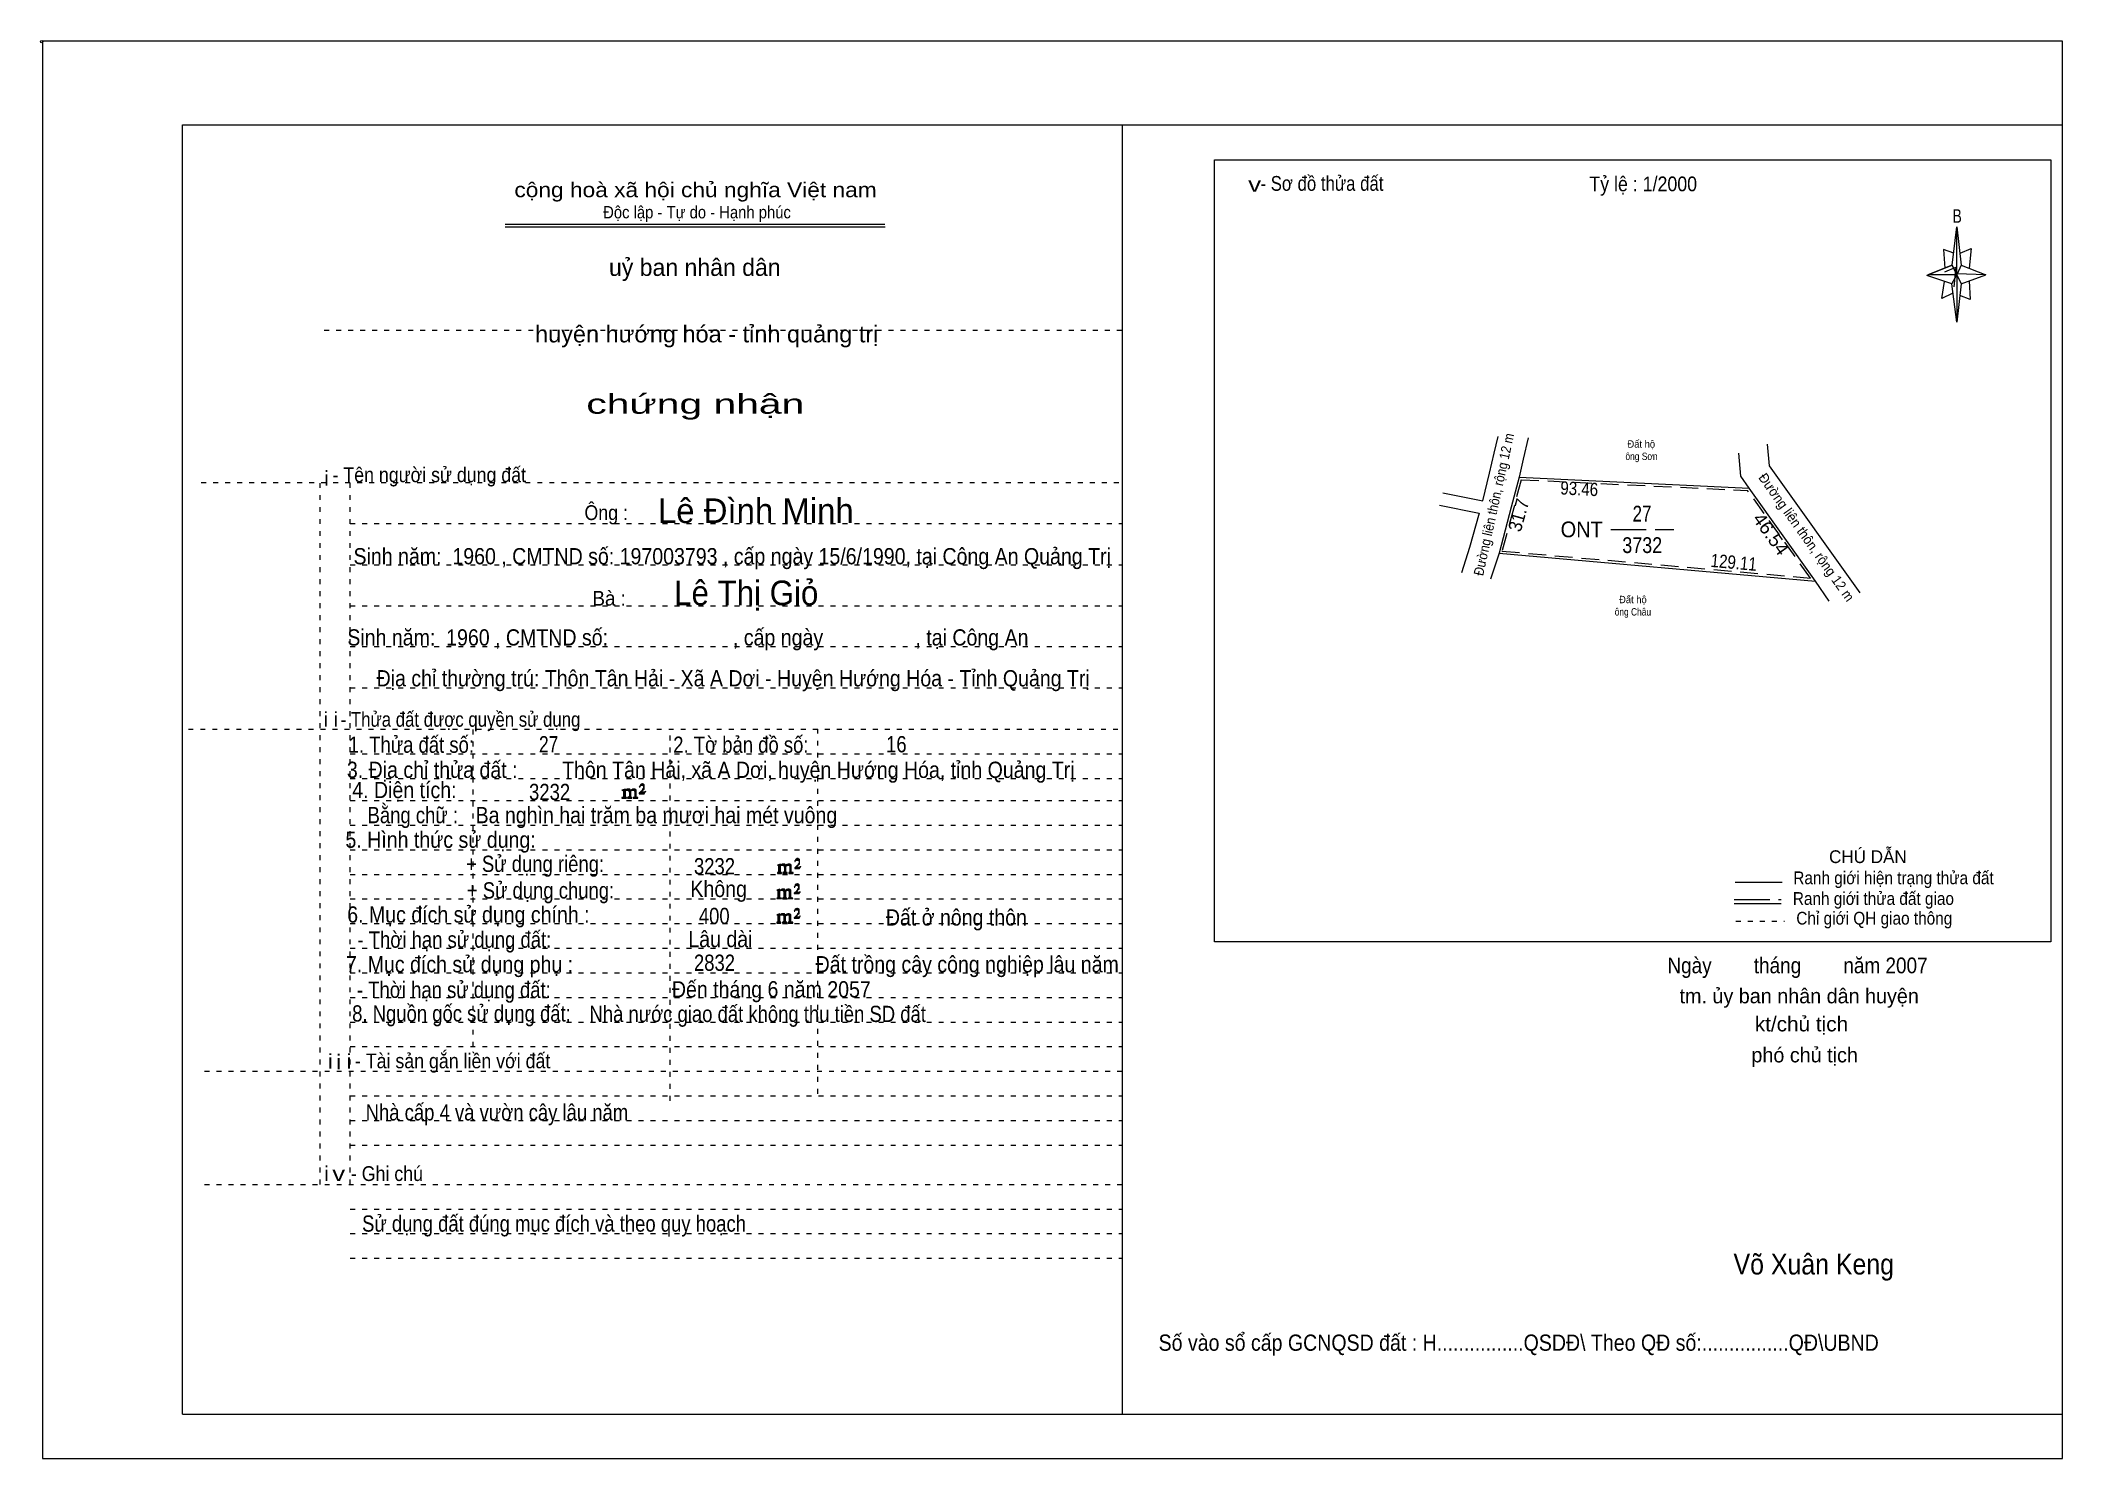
# Model space of a CAD drawing. Header units: centimetres. Extents: x -1.6 to 39.5, y -3.3 to 25.5.
import ezdxf
from ezdxf.enums import TextEntityAlignment as Align

# ---------------------------------------------------------------- set-up
doc = ezdxf.new("R2010")
doc.units = ezdxf.units.CM
doc.header["$LTSCALE"] = 0.12
for name, pattern in [('DOTTED', [1.5, 0.3, -1.2]), ('LONG_DASHED', [7.5, 6, -1.5]), ('MEDIUM_DASHED', [4.5, 3, -1.5])]:
    doc.linetypes.add(name, pattern=pattern)
for name, color, linetype, lineweight in [('1', 7, 'DOTTED', 13), ('10', 7, 'Continuous', 13), ('33', 7, 'LONG_DASHED', 13), ('4', 7, 'Continuous', 13), ('5', 7, 'Continuous', 13), ('50', 7, 'Continuous', 13)]:
    doc.layers.add(name, color=color, linetype=linetype, lineweight=lineweight)
doc.layers.add('30', color=7, linetype='Continuous')

msp = doc.modelspace()

# ---------------------------------------------------------------- hatches: boundary and pattern name
at = {"layer": '50'}
for points in [[(10.27, 10.13), (10.27, 10.12), (10.27, 10.11), (10.25, 10.11), (10.24, 10.11), (10.24, 10.1), (10.33, 10.1), (10.33, 10.11), (10.32, 10.11), (10.31, 10.11), (10.31, 10.12), (10.31, 10.13), (10.31, 10.24), (10.31, 10.25), (10.32, 10.26), (10.34, 10.26), (10.35, 10.26), (10.36, 10.26), (10.37, 10.25), (10.39, 10.22), (10.39, 10.13), (10.37, 10.12), (10.37, 10.11), (10.36, 10.11), (10.35, 10.11), (10.35, 10.1), (10.44, 10.1), (10.44, 10.11), (10.43, 10.11), (10.42, 10.11), (10.42, 10.12), (10.42, 10.13), (10.42, 10.24), (10.44, 10.26), (10.45, 10.26), (10.46, 10.26), (10.49, 10.26), (10.49, 10.25), (10.5, 10.24), (10.5, 10.22), (10.5, 10.13), (10.5, 10.12), (10.49, 10.11), (10.49, 10.11), (10.47, 10.11), (10.47, 10.1), (10.56, 10.1), (10.56, 10.11), (10.55, 10.11), (10.54, 10.11), (10.53, 10.12), (10.53, 10.13), (10.53, 10.2), (10.53, 10.25), (10.53, 10.26), (10.52, 10.27), (10.5, 10.28), (10.47, 10.28), (10.46, 10.28), (10.44, 10.27), (10.41, 10.25), (10.41, 10.26), (10.4, 10.28), (10.39, 10.28), (10.37, 10.28), (10.35, 10.28), (10.34, 10.28), (10.32, 10.26), (10.31, 10.26), (10.31, 10.25), (10.31, 10.25), (10.31, 10.26), (10.31, 10.28), (10.24, 10.26), (10.24, 10.26), (10.25, 10.26), (10.27, 10.25), (10.27, 10.24), (10.27, 10.23)], [(10.69, 10.19), (10.72, 10.24), (10.72, 10.24), (10.71, 10.22), (10.69, 10.22), (10.68, 10.22), (10.63, 10.22), (10.66, 10.26), (10.67, 10.27), (10.69, 10.28), (10.69, 10.3), (10.69, 10.32), (10.69, 10.34), (10.69, 10.35), (10.69, 10.37), (10.68, 10.38), (10.67, 10.38), (10.66, 10.39), (10.65, 10.39), (10.63, 10.38), (10.63, 10.38), (10.62, 10.37), (10.61, 10.35), (10.59, 10.33), (10.61, 10.33), (10.61, 10.35), (10.62, 10.35), (10.63, 10.36), (10.65, 10.36), (10.66, 10.36), (10.67, 10.35), (10.68, 10.35), (10.68, 10.32), (10.68, 10.3), (10.66, 10.28), (10.66, 10.26), (10.65, 10.25), (10.59, 10.2), (10.59, 10.19)], [(13.42, 8.61), (13.42, 8.6), (13.42, 8.59), (13.41, 8.59), (13.4, 8.59), (13.4, 8.57), (13.48, 8.57), (13.48, 8.59), (13.47, 8.59), (13.46, 8.59), (13.46, 8.6), (13.46, 8.61), (13.46, 8.72), (13.46, 8.73), (13.47, 8.74), (13.5, 8.74), (13.51, 8.74), (13.52, 8.74), (13.53, 8.73), (13.54, 8.69), (13.54, 8.61), (13.53, 8.6), (13.53, 8.59), (13.52, 8.59), (13.51, 8.59), (13.51, 8.57), (13.6, 8.57), (13.6, 8.59), (13.58, 8.59), (13.57, 8.59), (13.57, 8.6), (13.57, 8.61), (13.57, 8.72), (13.6, 8.74), (13.61, 8.74), (13.62, 8.74), (13.64, 8.74), (13.64, 8.73), (13.65, 8.72), (13.65, 8.69), (13.65, 8.61), (13.65, 8.6), (13.64, 8.59), (13.64, 8.59), (13.63, 8.59), (13.63, 8.57), (13.72, 8.57), (13.72, 8.59), (13.7, 8.59), (13.69, 8.59), (13.68, 8.6), (13.68, 8.61), (13.68, 8.68), (13.68, 8.73), (13.68, 8.74), (13.67, 8.75), (13.65, 8.76), (13.63, 8.76), (13.62, 8.76), (13.6, 8.75), (13.56, 8.73), (13.56, 8.74), (13.55, 8.76), (13.54, 8.76), (13.53, 8.76), (13.51, 8.76), (13.5, 8.76), (13.47, 8.74), (13.46, 8.74), (13.46, 8.73), (13.46, 8.73), (13.46, 8.74), (13.46, 8.76), (13.4, 8.74), (13.4, 8.74), (13.41, 8.74), (13.42, 8.73), (13.42, 8.72), (13.42, 8.71)], [(13.85, 8.67), (13.87, 8.72), (13.87, 8.72), (13.86, 8.69), (13.85, 8.69), (13.84, 8.69), (13.78, 8.69), (13.82, 8.74), (13.83, 8.75), (13.85, 8.76), (13.85, 8.78), (13.85, 8.79), (13.85, 8.82), (13.85, 8.83), (13.85, 8.85), (13.84, 8.86), (13.83, 8.86), (13.82, 8.87), (13.8, 8.87), (13.78, 8.86), (13.78, 8.86), (13.77, 8.85), (13.76, 8.83), (13.75, 8.81), (13.76, 8.81), (13.76, 8.83), (13.77, 8.83), (13.78, 8.84), (13.8, 8.84), (13.82, 8.84), (13.83, 8.83), (13.84, 8.83), (13.84, 8.79), (13.84, 8.78), (13.82, 8.76), (13.82, 8.74), (13.8, 8.73), (13.75, 8.68), (13.75, 8.67)], [(13.41, 8.09), (13.41, 8.08), (13.41, 8.07), (13.4, 8.07), (13.39, 8.07), (13.39, 8.06), (13.48, 8.06), (13.48, 8.07), (13.47, 8.07), (13.45, 8.07), (13.45, 8.08), (13.45, 8.09), (13.45, 8.2), (13.45, 8.21), (13.47, 8.23), (13.49, 8.23), (13.5, 8.23), (13.51, 8.23), (13.52, 8.21), (13.53, 8.18), (13.53, 8.09), (13.52, 8.08), (13.52, 8.07), (13.51, 8.07), (13.5, 8.07), (13.5, 8.06), (13.59, 8.06), (13.59, 8.07), (13.58, 8.07), (13.57, 8.07), (13.57, 8.08), (13.57, 8.09), (13.57, 8.2), (13.59, 8.23), (13.6, 8.23), (13.61, 8.23), (13.63, 8.23), (13.63, 8.21), (13.64, 8.2), (13.64, 8.18), (13.64, 8.09), (13.64, 8.08), (13.63, 8.07), (13.63, 8.07), (13.62, 8.07), (13.62, 8.06), (13.71, 8.06), (13.71, 8.07), (13.7, 8.07), (13.69, 8.07), (13.67, 8.08), (13.67, 8.09), (13.67, 8.17), (13.67, 8.21), (13.67, 8.23), (13.66, 8.24), (13.64, 8.25), (13.62, 8.25), (13.61, 8.25), (13.59, 8.24), (13.55, 8.21), (13.55, 8.23), (13.54, 8.25), (13.53, 8.25), (13.52, 8.25), (13.5, 8.25), (13.49, 8.25), (13.47, 8.23), (13.45, 8.23), (13.45, 8.21), (13.45, 8.21), (13.45, 8.23), (13.45, 8.25), (13.39, 8.23), (13.39, 8.23), (13.4, 8.23), (13.41, 8.21), (13.41, 8.2), (13.41, 8.19)], [(13.84, 8.16), (13.86, 8.2), (13.86, 8.2), (13.85, 8.18), (13.84, 8.18), (13.83, 8.18), (13.77, 8.18), (13.81, 8.23), (13.82, 8.24), (13.84, 8.25), (13.84, 8.27), (13.84, 8.28), (13.84, 8.3), (13.84, 8.31), (13.84, 8.34), (13.83, 8.35), (13.82, 8.35), (13.81, 8.36), (13.8, 8.36), (13.77, 8.35), (13.77, 8.35), (13.76, 8.34), (13.75, 8.31), (13.74, 8.29), (13.75, 8.29), (13.75, 8.31), (13.76, 8.31), (13.77, 8.33), (13.8, 8.33), (13.81, 8.33), (13.82, 8.31), (13.83, 8.31), (13.83, 8.28), (13.83, 8.27), (13.81, 8.25), (13.81, 8.23), (13.8, 8.21), (13.74, 8.17), (13.74, 8.16)], [(13.84, 7.66), (13.86, 7.71), (13.86, 7.71), (13.85, 7.68), (13.84, 7.68), (13.83, 7.68), (13.77, 7.68), (13.81, 7.73), (13.82, 7.74), (13.84, 7.75), (13.84, 7.77), (13.84, 7.78), (13.84, 7.81), (13.84, 7.82), (13.84, 7.84), (13.83, 7.85), (13.82, 7.85), (13.81, 7.86), (13.79, 7.86), (13.77, 7.85), (13.77, 7.85), (13.76, 7.84), (13.75, 7.82), (13.74, 7.8), (13.75, 7.8), (13.75, 7.82), (13.76, 7.82), (13.77, 7.83), (13.79, 7.83), (13.81, 7.83), (13.82, 7.82), (13.83, 7.82), (13.83, 7.78), (13.83, 7.77), (13.81, 7.75), (13.81, 7.73), (13.79, 7.72), (13.74, 7.67), (13.74, 7.66)], [(13.41, 7.6), (13.41, 7.59), (13.41, 7.58), (13.4, 7.58), (13.39, 7.58), (13.39, 7.56), (13.47, 7.56), (13.47, 7.58), (13.46, 7.58), (13.45, 7.58), (13.45, 7.59), (13.45, 7.6), (13.45, 7.71), (13.45, 7.72), (13.46, 7.73), (13.49, 7.73), (13.5, 7.73), (13.51, 7.73), (13.52, 7.72), (13.53, 7.68), (13.53, 7.6), (13.52, 7.59), (13.52, 7.58), (13.51, 7.58), (13.5, 7.58), (13.5, 7.56), (13.59, 7.56), (13.59, 7.58), (13.57, 7.58), (13.56, 7.58), (13.56, 7.59), (13.56, 7.6), (13.56, 7.71), (13.59, 7.73), (13.6, 7.73), (13.61, 7.73), (13.63, 7.73), (13.63, 7.72), (13.64, 7.71), (13.64, 7.68), (13.64, 7.6), (13.64, 7.59), (13.63, 7.58), (13.63, 7.58), (13.62, 7.58), (13.62, 7.56), (13.71, 7.56), (13.71, 7.58), (13.69, 7.58), (13.68, 7.58), (13.67, 7.59), (13.67, 7.6), (13.67, 7.67), (13.67, 7.72), (13.67, 7.73), (13.66, 7.74), (13.64, 7.75), (13.62, 7.75), (13.61, 7.75), (13.59, 7.74), (13.55, 7.72), (13.55, 7.73), (13.54, 7.75), (13.53, 7.75), (13.52, 7.75), (13.5, 7.75), (13.49, 7.75), (13.46, 7.73), (13.45, 7.73), (13.45, 7.72), (13.45, 7.72), (13.45, 7.73), (13.45, 7.75), (13.39, 7.73), (13.39, 7.73), (13.4, 7.73), (13.41, 7.72), (13.41, 7.71), (13.41, 7.7)]]:
    msp.add_hatch(color=256, dxfattribs=at).paths.add_polyline_path(points)

# ---------------------------------------------------------------- linework, layer by layer
at = {"layer": '1', "linetype": 'Continuous'}
for p, q in [((1.31, -2.42), (1.31, 23.78)), ((1.31, 23.78), (39.51, 23.78)), ((20.41, -2.42), (20.41, 23.78)), ((39.51, -2.42), (39.51, 23.78)), ((7.87, 21.76), (15.58, 21.76)), ((7.87, 21.71), (15.59, 21.71)), ((37.26, 20.55), (36.75, 20.72)), ((1.31, -2.42), (39.51, -2.42))]:
    msp.add_line(p, q, dxfattribs=at)
at = {"layer": '1'}
for p, q in [((4.19, 19.61), (20.41, 19.61)), ((1.69, 16.51), (20.41, 16.51)), ((4.11, 2.25), (4.11, 16.51)), ((4.72, 2.25), (4.72, 16.51)), ((4.72, 15.68), (20.41, 15.68)), ((4.72, 14.84), (20.41, 14.84)), ((4.72, 14.01), (20.41, 14.01)), ((4.72, 13.18), (20.41, 13.18)), ((4.72, 12.34), (20.41, 12.34)), ((1.43, 11.5), (20.41, 11.5)), ((7.22, 5.05), (7.22, 11.5)), ((11.22, 3.95), (11.22, 11.5)), ((14.22, 4.09), (14.22, 11.5)), ((4.72, 11), (20.41, 11)), ((4.72, 10.5), (20.41, 10.5)), ((4.72, 10.05), (20.41, 10.05)), ((4.72, 9.55), (20.41, 9.55)), ((4.72, 9.05), (20.41, 9.05)), ((4.72, 8.55), (20.41, 8.55)), ((4.72, 8.05), (20.41, 8.05)), ((4.72, 7.55), (20.41, 7.55)), ((4.72, 7.05), (20.41, 7.05)), ((4.72, 6.55), (20.41, 6.55)), ((4.72, 6.05), (20.41, 6.05)), ((4.72, 5.55), (20.41, 5.55)), ((4.72, 5.05), (20.41, 5.05)), ((1.76, 4.55), (20.41, 4.55)), ((4.72, 4.05), (20.41, 4.05)), ((4.72, 3.55), (20.41, 3.55)), ((4.72, 3.05), (20.41, 3.05)), ((1.76, 2.25), (20.41, 2.25)), ((4.72, 1.75), (20.41, 1.75)), ((4.72, 1.25), (20.41, 1.25)), ((4.72, 0.75), (20.41, 0.75))]:
    msp.add_line(p, q, dxfattribs=at)
at = {"layer": '1', "linetype": 'Continuous'}
msp.add_lwpolyline([(-1.53, -3.32), (39.51, -3.32), (39.51, 25.48), (-1.53, 25.48)], close=True, dxfattribs=at)
msp.add_lwpolyline([(37.27, 20.35), (37.06, 20.25), (37.11, 20.6)], dxfattribs=at)
at = {"layer": '10'}
for p, q in [((27.96, 17.11), (28.04, 17.45)), ((28.47, 16.62), (33.14, 16.4)), ((34.49, 14.51), (33.14, 16.4)), ((28.06, 15.08), (27.89, 14.55)), ((34.77, 14.1), (34.49, 14.51))]:
    msp.add_line(p, q, dxfattribs=at)
at = {"layer": '10', "linetype": 'MEDIUM_DASHED'}
for p, q in [((28.51, 16.57), (33.11, 16.35)), ((34.39, 14.57), (33.11, 16.35)), ((28.12, 15.12), (34.39, 14.57))]:
    msp.add_line(p, q, dxfattribs=at)
at = {"layer": '10'}
for points in [[(28.65, 17.42), (28.55, 16.99), (28.47, 16.62)], [(33.51, 17.29), (33.55, 16.85), (35.39, 14.27)], [(26.92, 16.3), (27.73, 16.14), (27.87, 16.7), (27.96, 17.11)], [(33.14, 16.4), (32.97, 16.64), (32.93, 17.11)], [(28.47, 16.62), (28.31, 16.01), (28.06, 15.08), (34.49, 14.51)], [(26.85, 16.05), (27.66, 15.89), (27.46, 15.19), (27.3, 14.68)]]:
    msp.add_lwpolyline(points, dxfattribs=at)
at = {"layer": '10', "linetype": 'MEDIUM_DASHED'}
msp.add_lwpolyline([(28.51, 16.57), (28.36, 16), (28.12, 15.12)], dxfattribs=at)
at = {"layer": '33'}
msp.add_line((30.33, 15.56), (31.61, 15.56), dxfattribs=at)
at = {"layer": '4'}
for p, q in [((32.86, 8.39), (33.81, 8.39)), ((32.84, 7.96), (33.79, 7.96))]:
    msp.add_line(p, q, dxfattribs=at)
at = {"layer": '4', "linetype": 'LONG_DASHED'}
msp.add_line((32.84, 8.04), (33.79, 8.04), dxfattribs=at)
at = {"layer": '4', "linetype": 'DOTTED'}
msp.add_line((32.87, 7.6), (33.86, 7.6), dxfattribs=at)
at = {"layer": '4'}
msp.add_lwpolyline([(22.28, 23.07), (39.27, 23.07), (39.27, 7.18), (22.28, 7.18)], close=True, dxfattribs=at)
msp.add_circle((-1.55, 25.47), 0.025, dxfattribs=at)
at = {"layer": '5'}
for p, q in [((37.27, 20.93), (37.36, 21.71)), ((37.45, 20.55), (37.36, 19.77)), ((37.45, 20.93), (37.95, 20.73)), ((37.61, 20.61), (37.63, 20.23)), ((37.63, 20.23), (37.42, 20.31))]:
    msp.add_line(p, q, dxfattribs=at)
for points in [[(37.36, 21.71), (37.45, 20.93), (37.36, 20.73)], [(37.36, 20.73), (36.77, 20.73), (37.27, 20.93), (37.45, 20.55), (37.95, 20.73), (37.36, 20.75)], [(37.36, 20.73), (37.36, 19.77), (37.26, 20.55)]]:
    msp.add_lwpolyline(points, close=True, dxfattribs=at)
for points in [[(37.3, 21.17), (37.09, 21.25), (37.12, 20.87)], [(37.43, 21.17), (37.65, 21.27), (37.61, 20.87)], [(37.36, 20.73), (37.27, 20.93), (36.77, 20.73)], [(37.12, 20.79), (37.34, 20.89), (37.3, 20.49)], [(37.36, 20.73), (37.45, 20.55), (37.95, 20.73)]]:
    msp.add_lwpolyline(points, dxfattribs=at)
at = {"layer": '50'}
for points in [[(10.27, 10.13), (10.27, 10.12), (10.27, 10.11), (10.25, 10.11), (10.24, 10.11), (10.24, 10.1), (10.33, 10.1), (10.33, 10.11), (10.32, 10.11), (10.31, 10.11), (10.31, 10.12), (10.31, 10.13), (10.31, 10.24), (10.31, 10.25), (10.32, 10.26), (10.34, 10.26), (10.35, 10.26), (10.36, 10.26), (10.37, 10.25), (10.39, 10.22), (10.39, 10.13), (10.37, 10.12), (10.37, 10.11), (10.36, 10.11), (10.35, 10.11), (10.35, 10.1), (10.44, 10.1), (10.44, 10.11), (10.43, 10.11), (10.42, 10.11), (10.42, 10.12), (10.42, 10.13), (10.42, 10.24), (10.44, 10.26), (10.45, 10.26), (10.46, 10.26), (10.49, 10.26), (10.49, 10.25), (10.5, 10.24), (10.5, 10.22), (10.5, 10.13), (10.5, 10.12), (10.49, 10.11), (10.49, 10.11), (10.47, 10.11), (10.47, 10.1), (10.56, 10.1), (10.56, 10.11), (10.55, 10.11), (10.54, 10.11), (10.53, 10.12), (10.53, 10.13), (10.53, 10.2), (10.53, 10.25), (10.53, 10.26), (10.52, 10.27), (10.5, 10.28), (10.47, 10.28), (10.46, 10.28), (10.44, 10.27), (10.41, 10.25), (10.41, 10.26), (10.4, 10.28), (10.39, 10.28), (10.37, 10.28), (10.35, 10.28), (10.34, 10.28), (10.32, 10.26), (10.31, 10.26), (10.31, 10.25), (10.31, 10.25), (10.31, 10.26), (10.31, 10.28), (10.24, 10.26), (10.24, 10.26), (10.25, 10.26), (10.27, 10.25), (10.27, 10.24), (10.27, 10.23)], [(10.69, 10.19), (10.72, 10.24), (10.72, 10.24), (10.71, 10.22), (10.69, 10.22), (10.68, 10.22), (10.63, 10.22), (10.66, 10.26), (10.67, 10.27), (10.69, 10.28), (10.69, 10.3), (10.69, 10.32), (10.69, 10.34), (10.69, 10.35), (10.69, 10.37), (10.68, 10.38), (10.67, 10.38), (10.66, 10.39), (10.65, 10.39), (10.63, 10.38), (10.63, 10.38), (10.62, 10.37), (10.61, 10.35), (10.59, 10.33), (10.61, 10.33), (10.61, 10.35), (10.62, 10.35), (10.63, 10.36), (10.65, 10.36), (10.66, 10.36), (10.67, 10.35), (10.68, 10.35), (10.68, 10.32), (10.68, 10.3), (10.66, 10.28), (10.66, 10.26), (10.65, 10.25), (10.59, 10.2), (10.59, 10.19)], [(13.42, 8.61), (13.42, 8.6), (13.42, 8.59), (13.41, 8.59), (13.4, 8.59), (13.4, 8.57), (13.48, 8.57), (13.48, 8.59), (13.47, 8.59), (13.46, 8.59), (13.46, 8.6), (13.46, 8.61), (13.46, 8.72), (13.46, 8.73), (13.47, 8.74), (13.5, 8.74), (13.51, 8.74), (13.52, 8.74), (13.53, 8.73), (13.54, 8.69), (13.54, 8.61), (13.53, 8.6), (13.53, 8.59), (13.52, 8.59), (13.51, 8.59), (13.51, 8.57), (13.6, 8.57), (13.6, 8.59), (13.58, 8.59), (13.57, 8.59), (13.57, 8.6), (13.57, 8.61), (13.57, 8.72), (13.6, 8.74), (13.61, 8.74), (13.62, 8.74), (13.64, 8.74), (13.64, 8.73), (13.65, 8.72), (13.65, 8.69), (13.65, 8.61), (13.65, 8.6), (13.64, 8.59), (13.64, 8.59), (13.63, 8.59), (13.63, 8.57), (13.72, 8.57), (13.72, 8.59), (13.7, 8.59), (13.69, 8.59), (13.68, 8.6), (13.68, 8.61), (13.68, 8.68), (13.68, 8.73), (13.68, 8.74), (13.67, 8.75), (13.65, 8.76), (13.63, 8.76), (13.62, 8.76), (13.6, 8.75), (13.56, 8.73), (13.56, 8.74), (13.55, 8.76), (13.54, 8.76), (13.53, 8.76), (13.51, 8.76), (13.5, 8.76), (13.47, 8.74), (13.46, 8.74), (13.46, 8.73), (13.46, 8.73), (13.46, 8.74), (13.46, 8.76), (13.4, 8.74), (13.4, 8.74), (13.41, 8.74), (13.42, 8.73), (13.42, 8.72), (13.42, 8.71)], [(13.85, 8.67), (13.87, 8.72), (13.87, 8.72), (13.86, 8.69), (13.85, 8.69), (13.84, 8.69), (13.78, 8.69), (13.82, 8.74), (13.83, 8.75), (13.85, 8.76), (13.85, 8.78), (13.85, 8.79), (13.85, 8.82), (13.85, 8.83), (13.85, 8.85), (13.84, 8.86), (13.83, 8.86), (13.82, 8.87), (13.8, 8.87), (13.78, 8.86), (13.78, 8.86), (13.77, 8.85), (13.76, 8.83), (13.75, 8.81), (13.76, 8.81), (13.76, 8.83), (13.77, 8.83), (13.78, 8.84), (13.8, 8.84), (13.82, 8.84), (13.83, 8.83), (13.84, 8.83), (13.84, 8.79), (13.84, 8.78), (13.82, 8.76), (13.82, 8.74), (13.8, 8.73), (13.75, 8.68), (13.75, 8.67)], [(13.41, 8.09), (13.41, 8.08), (13.41, 8.07), (13.4, 8.07), (13.39, 8.07), (13.39, 8.06), (13.48, 8.06), (13.48, 8.07), (13.47, 8.07), (13.45, 8.07), (13.45, 8.08), (13.45, 8.09), (13.45, 8.2), (13.45, 8.21), (13.47, 8.23), (13.49, 8.23), (13.5, 8.23), (13.51, 8.23), (13.52, 8.21), (13.53, 8.18), (13.53, 8.09), (13.52, 8.08), (13.52, 8.07), (13.51, 8.07), (13.5, 8.07), (13.5, 8.06), (13.59, 8.06), (13.59, 8.07), (13.58, 8.07), (13.57, 8.07), (13.57, 8.08), (13.57, 8.09), (13.57, 8.2), (13.59, 8.23), (13.6, 8.23), (13.61, 8.23), (13.63, 8.23), (13.63, 8.21), (13.64, 8.2), (13.64, 8.18), (13.64, 8.09), (13.64, 8.08), (13.63, 8.07), (13.63, 8.07), (13.62, 8.07), (13.62, 8.06), (13.71, 8.06), (13.71, 8.07), (13.7, 8.07), (13.69, 8.07), (13.67, 8.08), (13.67, 8.09), (13.67, 8.17), (13.67, 8.21), (13.67, 8.23), (13.66, 8.24), (13.64, 8.25), (13.62, 8.25), (13.61, 8.25), (13.59, 8.24), (13.55, 8.21), (13.55, 8.23), (13.54, 8.25), (13.53, 8.25), (13.52, 8.25), (13.5, 8.25), (13.49, 8.25), (13.47, 8.23), (13.45, 8.23), (13.45, 8.21), (13.45, 8.21), (13.45, 8.23), (13.45, 8.25), (13.39, 8.23), (13.39, 8.23), (13.4, 8.23), (13.41, 8.21), (13.41, 8.2), (13.41, 8.19)], [(13.84, 8.16), (13.86, 8.2), (13.86, 8.2), (13.85, 8.18), (13.84, 8.18), (13.83, 8.18), (13.77, 8.18), (13.81, 8.23), (13.82, 8.24), (13.84, 8.25), (13.84, 8.27), (13.84, 8.28), (13.84, 8.3), (13.84, 8.31), (13.84, 8.34), (13.83, 8.35), (13.82, 8.35), (13.81, 8.36), (13.8, 8.36), (13.77, 8.35), (13.77, 8.35), (13.76, 8.34), (13.75, 8.31), (13.74, 8.29), (13.75, 8.29), (13.75, 8.31), (13.76, 8.31), (13.77, 8.33), (13.8, 8.33), (13.81, 8.33), (13.82, 8.31), (13.83, 8.31), (13.83, 8.28), (13.83, 8.27), (13.81, 8.25), (13.81, 8.23), (13.8, 8.21), (13.74, 8.17), (13.74, 8.16)], [(13.84, 7.66), (13.86, 7.71), (13.86, 7.71), (13.85, 7.68), (13.84, 7.68), (13.83, 7.68), (13.77, 7.68), (13.81, 7.73), (13.82, 7.74), (13.84, 7.75), (13.84, 7.77), (13.84, 7.78), (13.84, 7.81), (13.84, 7.82), (13.84, 7.84), (13.83, 7.85), (13.82, 7.85), (13.81, 7.86), (13.79, 7.86), (13.77, 7.85), (13.77, 7.85), (13.76, 7.84), (13.75, 7.82), (13.74, 7.8), (13.75, 7.8), (13.75, 7.82), (13.76, 7.82), (13.77, 7.83), (13.79, 7.83), (13.81, 7.83), (13.82, 7.82), (13.83, 7.82), (13.83, 7.78), (13.83, 7.77), (13.81, 7.75), (13.81, 7.73), (13.79, 7.72), (13.74, 7.67), (13.74, 7.66)], [(13.41, 7.6), (13.41, 7.59), (13.41, 7.58), (13.4, 7.58), (13.39, 7.58), (13.39, 7.56), (13.47, 7.56), (13.47, 7.58), (13.46, 7.58), (13.45, 7.58), (13.45, 7.59), (13.45, 7.6), (13.45, 7.71), (13.45, 7.72), (13.46, 7.73), (13.49, 7.73), (13.5, 7.73), (13.51, 7.73), (13.52, 7.72), (13.53, 7.68), (13.53, 7.6), (13.52, 7.59), (13.52, 7.58), (13.51, 7.58), (13.5, 7.58), (13.5, 7.56), (13.59, 7.56), (13.59, 7.58), (13.57, 7.58), (13.56, 7.58), (13.56, 7.59), (13.56, 7.6), (13.56, 7.71), (13.59, 7.73), (13.6, 7.73), (13.61, 7.73), (13.63, 7.73), (13.63, 7.72), (13.64, 7.71), (13.64, 7.68), (13.64, 7.6), (13.64, 7.59), (13.63, 7.58), (13.63, 7.58), (13.62, 7.58), (13.62, 7.56), (13.71, 7.56), (13.71, 7.58), (13.69, 7.58), (13.68, 7.58), (13.67, 7.59), (13.67, 7.6), (13.67, 7.67), (13.67, 7.72), (13.67, 7.73), (13.66, 7.74), (13.64, 7.75), (13.62, 7.75), (13.61, 7.75), (13.59, 7.74), (13.55, 7.72), (13.55, 7.73), (13.54, 7.75), (13.53, 7.75), (13.52, 7.75), (13.5, 7.75), (13.49, 7.75), (13.46, 7.73), (13.45, 7.73), (13.45, 7.72), (13.45, 7.72), (13.45, 7.73), (13.45, 7.75), (13.39, 7.73), (13.39, 7.73), (13.4, 7.73), (13.41, 7.72), (13.41, 7.71), (13.41, 7.7)]]:
    msp.add_lwpolyline(points, close=True, dxfattribs=at)

# ---------------------------------------------------------------- texts
at = {"layer": '1'}
for s, height, width, p in [('cộng hoà xã hội chủ nghĩa Việt nam', 0.3, 1.15, (11.735, 22.31)), ('v', 0.3, 1.3, (23.095, 22.42)), ('- Sơ đồ thửa đất ', 0.3, 0.85, (24.51, 22.44)), ('Độc lập - Tự do - Hạnh phúc', 0.25, 0.9, (11.765, 21.88)), ('chứng nhận', 0.4, 1.55, (11.73, 17.91)), ('- Tên người sử dụng đất', 0.3, 0.9, (6.325, 16.52)), ('- Thửa đất được quyền sử dụng', 0.3, 0.85, (6.96, 11.55)), ('- Tài sản gắn liền với đất ', 0.3, 0.9, (6.85, 4.61)), ('v', 0.3, 1.3, (4.485, 2.32)), ('- Ghi chú', 0.3, 0.9, (5.465, 2.32))]:
    msp.add_text(s, height=height, dxfattribs=dict(at, width=width)).set_placement(p, align=Align.CENTER)
for s, height, p in [('uỷ ban nhân dân', 0.35, (11.72, 20.71)), ('i', 0.3, (4.235, 16.45)), ('i', 0.3, (4.225, 11.55)), ('i', 0.3, (4.425, 11.55)), ('i', 0.3, (4.315, 4.6)), ('i', 0.3, (4.485, 4.59)), ('i', 0.3, (4.695, 4.6)), ('i', 0.3, (4.235, 2.32))]:
    msp.add_text(s, height=height, dxfattribs=at).set_placement(p, align=Align.CENTER)
at = {"layer": '10'}
for s, height, width, p in [('Tỷ lệ : 1/2000', 0.3, 0.9, (30.99, 22.43)), ('Đất hộ', 0.15, 0.95, (30.95, 17.22)), ('ông Sơn', 0.15, 0.85, (30.955, 16.97)), ('Lê Thị Giỏ', 0.5, 0.95, (12.765, 14.02)), ('Đất hộ', 0.15, 0.95, (30.78, 14.06)), ('ông Châu', 0.15, 0.85, (30.78, 13.81)), ('Võ Xuân Keng', 0.42, 0.9, (34.455, 0.42))]:
    msp.add_text(s, height=height, dxfattribs=dict(at, width=width)).set_placement(p, align=Align.CENTER)
for height, rotation, width, p in [(0.1999, 77.619, 0.9, (28.06, 16.079)), (0.2, 305.496, 0.95, (34.246, 15.313))]:
    msp.add_text('Đường liên thôn, rộng 12 m ', height=height, rotation=rotation, dxfattribs=dict(at, width=width)).set_placement(p, align=Align.CENTER)
msp.add_text('Lê Đình Minh', height=0.5, dxfattribs=at).set_placement((12.96, 15.69), align=Align.CENTER)
at = {"layer": '30'}
for s, rotation, width, p in [('93.46', 357.363, 0.85, (29.684, 16.252)), ('31.7', 74.37, 0.95, (28.59, 15.814)), ('46.54', 305.397, 1.05, (33.475, 15.388)), ('129.11', 354.872, 0.85, (32.818, 14.757))]:
    msp.add_text(s, height=0.27, rotation=rotation, dxfattribs=dict(at, width=width)).set_placement(p, align=Align.CENTER)
at = {"layer": '33'}
for s, width, p in [('27', 0.8, (30.965, 15.72)), ('3732', 0.85, (30.97, 15.08))]:
    msp.add_text(s, height=0.32, dxfattribs=dict(at, width=width)).set_placement(p, align=Align.CENTER)
at = {"layer": '33', "width": 0.95}
msp.add_text('ONT', height=0.32, dxfattribs=at).set_placement((30.17, 15.4), align=Align.RIGHT)
at = {"layer": '4'}
msp.add_text('CHÚ DẪN', height=0.2591, dxfattribs=at).set_placement((35.555, 8.78), align=Align.CENTER)
at = {"layer": '4', "width": 0.9}
for s, p in [('Ranh giới hiện trạng thửa đất', (36.075, 8.35)), ('Ranh giới thửa đất giao ', (35.71, 7.93)), ('Chỉ giới QH giao thông', (35.685, 7.53))]:
    msp.add_text(s, height=0.2591, dxfattribs=at).set_placement(p, align=Align.CENTER)
at = {"layer": '5', "width": 0.75}
msp.add_text('B', height=0.276, dxfattribs=at).set_placement((37.37, 21.79), align=Align.CENTER)
at = {"layer": '50'}
for s, height, width, p in [('  huyện hướng hóa - tỉnh quảng trị', 0.34, 1.05, (11.83, 19.36)), ('Ông :', 0.3, 0.9, (9.92, 15.75)), ('Sinh năm:  1960 , CMTND số: 197003793 , cấp ngày 15/6/1990, tại Công An Quảng Trị', 0.33, 0.9, (12.48, 14.85)), ('Bà :', 0.3, 0.95, (9.98, 14.01)), ('Sinh năm:  1960 , CMTND số:                       , cấp ngày                 , tại Công An ', 0.33, 0.9, (11.635, 13.2)), ('Địa chỉ thường trú: Thôn Tân Hải - Xã A Dơi - Huyện Hướng Hóa - Tỉnh Quảng Trị', 0.33, 0.9, (12.5, 12.37)), ('1. Thửa đất số:  ', 0.33, 0.85, (6.065, 11.02)), ('27', 0.33, 0.8, (8.75, 11.03)), ('2. Tờ bản đồ số:  ', 0.33, 0.85, (12.76, 11.02)), ('16', 0.33, 0.85, (15.815, 11.03)), ('3. Địa chỉ thửa đất : ', 0.33, 0.9, (6.44, 10.51)), ('Thôn Tân Hải, xã A Dơi, huyện Hướng Hóa, tỉnh Quảng Trị', 0.33, 0.9, (14.23, 10.51)), ('4. Diện tích: ', 0.33, 0.9, (5.875, 10.1)), ('3232', 0.33, 0.85, (8.77, 10.06)), ('Bằng chữ :', 0.33, 0.85, (5.99, 9.59)), ('Ba nghìn hai trăm ba mươi hai mét vuông', 0.33, 0.9, (10.94, 9.59)), ('5. Hình thức sử dụng:', 0.33, 0.9, (6.555, 9.09)), ('+ Sử dụng riêng:', 0.33, 0.85, (8.475, 8.6)), ('3232', 0.33, 0.85, (12.12, 8.55)), ('+ Sử dụng chung:', 0.33, 0.85, (8.585, 8.06)), ('Không', 0.33, 0.9, (12.205, 8.09)), ('6. Mục đích sử dụng chính :', 0.33, 0.9, (7.12, 7.57)), ('400', 0.33, 0.85, (12.115, 7.54)), ('Đất ở nông thôn', 0.33, 0.9, (17.035, 7.51)), ('- Thời hạn sử dụng đất:', 0.33, 0.85, (6.835, 7.06)), ('Lâu dài', 0.33, 0.9, (12.24, 7.07)), ('7. Mục đích sử dụng phụ :', 0.33, 0.9, (6.94, 6.56)), ('2832', 0.33, 0.85, (12.12, 6.59)), ('Đất trồng cây công nghiệp lâu năm', 0.33, 0.9, (17.255, 6.56)), ('Ngày        tháng        năm 2007', 0.32, 0.9, (34.125, 6.54)), ('- Thời hạn sử dụng đất:', 0.33, 0.85, (6.825, 6.04)), ('Đến tháng 6 năm 2057', 0.33, 0.9, (13.275, 6.05)), ('8. Nguồn gốc sử dụng đất:', 0.33, 0.85, (6.98, 5.56)), ('Nhà nước giao đất không thu tiền SD đất ', 0.33, 0.85, (13.05, 5.55)), ('kt/chủ tịch', 0.3, 1.05, (34.205, 5.36)), ('Nhà cấp 4 và vườn cây lâu năm', 0.33, 0.85, (7.7, 3.55)), ('Sử dụng đất đúng mục đích và theo quy hoạch', 0.33, 0.85, (8.86, 1.29)), ('Số vào sổ cấp GCNQSD đất : H................QSDĐ\\ Theo QĐ số:................QĐ\\UBND', 0.33, 0.9, (28.46, -1.13))]:
    msp.add_text(s, height=height, dxfattribs=dict(at, width=width)).set_placement(p, align=Align.CENTER)
for s, p in [('tm. ủy ban nhân dân huyện ', (34.215, 5.93)), ('phó chủ tịch', (34.27, 4.73))]:
    msp.add_text(s, height=0.3, dxfattribs=at).set_placement(p, align=Align.CENTER)

doc.saveas('drawing.dxf')
